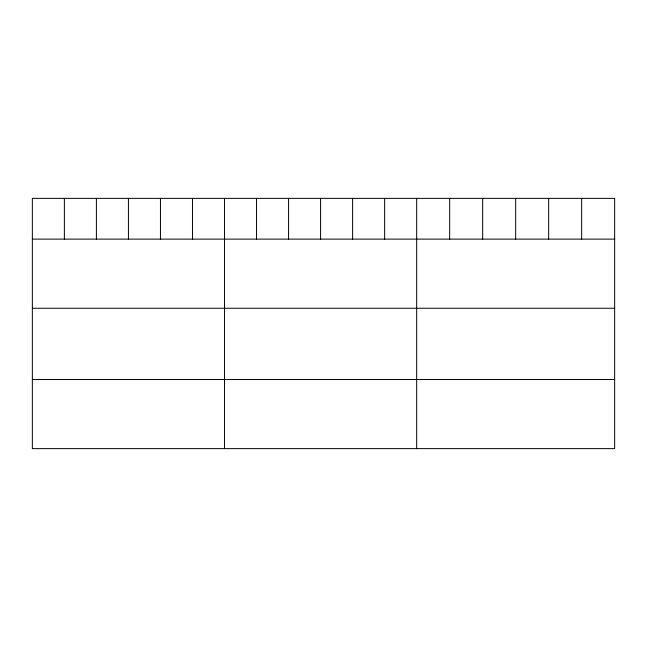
<?xml version="1.0" encoding="UTF-8"?>
<svg xmlns="http://www.w3.org/2000/svg" width="647" height="647" viewBox="0 0 647 647"><rect width="100%" height="100%" fill="white"/><g stroke="black" fill="none" stroke-linecap="round" stroke-linejoin="round"><path stroke-width="0.97" d="M32.35 239.115L614.65 239.115M32.35 308.255L614.65 308.255M32.35 379.49L614.65 379.49M581.653 198.37L581.653 239.115M548.656 198.37L548.656 239.115M515.659 198.37L515.659 239.115M482.662 198.37L482.662 239.115M449.665 198.37L449.665 239.115M416.668 198.37L416.668 448.63M384.642 198.37L384.642 239.115M352.615 198.37L352.615 239.115M320.588 198.37L320.588 239.115M288.562 198.37L288.562 239.115M256.535 198.37L256.535 239.115M224.509 198.37L224.509 448.63M192.482 198.37L192.482 239.115M160.456 198.37L160.456 239.115M128.429 198.37L128.429 239.115M96.403 198.37L96.403 239.115M64.376 198.37L64.376 239.115M614.65 198.37L32.35 198.37L32.35 448.63L614.65 448.63L614.65 198.37"/></g></svg>
